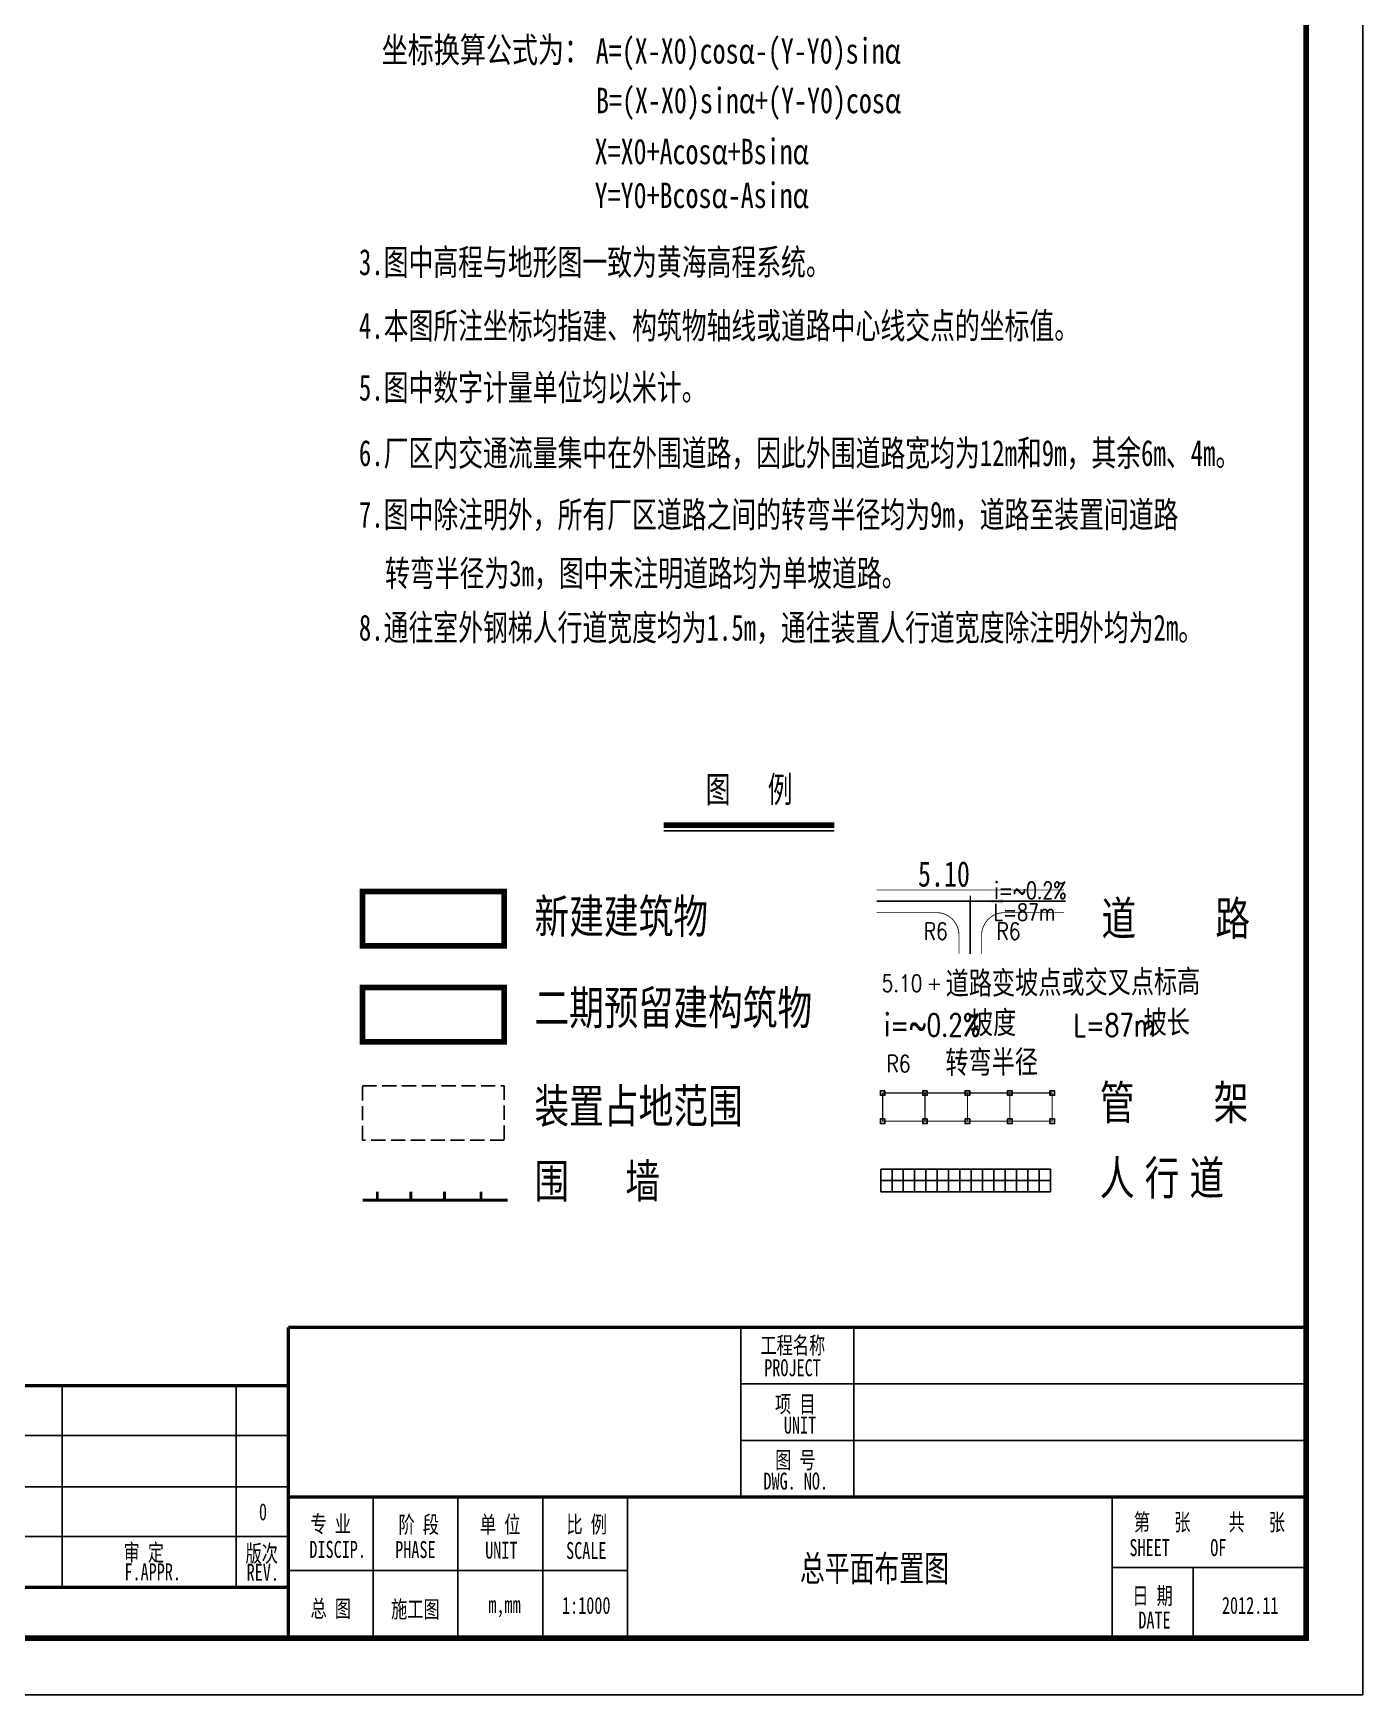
# Model space of a CAD drawing. Extents: x -170 to 1091, y -90 to 504.
# Drawn here: x 855.8 to 1090.9, y -89.9 to 204 of the extents above; entities that cross this region are included whole.
import ezdxf
from ezdxf.enums import TextEntityAlignment as Align

# ---------------------------------------------------------------- set-up
doc = ezdxf.new("R2010")
doc.units = 0
doc.header["$LTSCALE"] = 1000
for name, pattern in [('CENTER2', [28.575, 19.05, -3.175, 3.175, -3.175]), ('DASH', [0.35, 0.25, -0.1]), ('DASHDOT', [25.4, 12.7, -6.35, 0, -6.35]), ('DOTE', [2.42, 2, -0.2, 0.02, -0.2])]:
    doc.linetypes.add(name, pattern=pattern)
doc.layers.get('0').update_dxf_attribs({"linetype": 'CONTINUOUS'})
for name, color, linetype in [('COORD_BZ', 3, 'CONTINUOUS'), ('GROUND', 2, 'CONTINUOUS'), ('PUB_DIM', 3, 'CONTINUOUS'), ('PUB_TEXT', 7, 'CONTINUOUS'), ('PUB_TITLE', 4, 'CONTINUOUS'), ('定位中心线', 3, 'CENTER2')]:
    doc.layers.add(name, color=color, linetype=linetype)
doc.styles.add('-宋体', font='')
doc.styles.add('DIM_FONT', font='SIMPLEX', dxfattribs={"width": 0.7, "bigfont": 'GBCBIG'})
doc.styles.add('RAYMOND', font='txta.shx', dxfattribs={"width": 0.7, "bigfont": 'hztxt.shx'})
doc.styles.get("Standard").update_dxf_attribs({"font": '', "width": 0.75})
doc.styles.add('宋体', font='')
doc.styles.get('-宋体').set_extended_font_data('SimSun')
doc.styles.get('STANDARD').set_extended_font_data('SimSun')
doc.styles.get('宋体').set_extended_font_data('SimSun')

# ---------------------------------------------------------------- blocks, each defined once
blk = doc.blocks.new('_ARROW')
blk.add_solid([(0, 0), (-1, 0.1), (-1, -0.1)])

msp = doc.modelspace()

# ---------------------------------------------------------------- linework, layer by layer
at = {"linetype": 'Continuous'}
for p, q in [((1005.6777, 3.01931), (1035.6777, 3.01931)), ((1005.6777, -0.98069), (1005.6777, 3.01931)), ((1007.6777, -0.98069), (1007.6777, 3.01931)), ((1009.6777, -0.98069), (1009.6777, 3.01931)), ((1011.6777, -0.98069), (1011.6777, 3.01931)), ((1013.6777, -0.98069), (1013.6777, 3.01931)), ((1015.6777, -0.98069), (1015.6777, 3.01931)), ((1017.6777, -0.98069), (1017.6777, 3.01931)), ((1019.6777, -0.98069), (1019.6777, 3.01931)), ((1021.6777, -0.98069), (1021.6777, 3.01931)), ((1023.6777, -0.98069), (1023.6777, 3.01931)), ((1025.6777, -0.98069), (1025.6777, 3.01931)), ((1027.6777, -0.98069), (1027.6777, 3.01931)), ((1029.6777, -0.98069), (1029.6777, 3.01931)), ((1031.6777, -0.98069), (1031.6777, 3.01931)), ((1033.6777, -0.98069), (1033.6777, 3.01931)), ((1035.6777, -0.98069), (1035.6777, 3.01931)), ((1005.6777, 1.01931), (1035.6777, 1.01931)), ((1005.6777, -0.98069), (1035.6777, -0.98069))]:
    msp.add_line(p, q, dxfattribs=at)
for p, q in [((1080.92177, -24.93522), (1080.92177, -36.93522)), ((1080.92177, -24.93522), (1080.92177, -34.93522)), ((1080.92177, -34.93522), (980.92177, -34.93522)), ((1080.92177, -34.93522), (1080.92177, -44.93522)), ((1080.92177, -36.93522), (1080.92177, -48.93522)), ((900.92177, -44.09273), (690.92177, -44.09273)), ((1080.92177, -44.93522), (980.92177, -44.93522)), ((900.92177, -49.93522), (900.92177, -67.93522)), ((900.92177, -53.16809), (690.92177, -53.16809)), ((900.92177, -54.93522), (900.92177, -67.93522)), ((900.92177, -54.93522), (920.92177, -54.93522)), ((900.92177, -54.93522), (915.92177, -54.93522)), ((915.92177, -54.93522), (930.92177, -54.93522)), ((915.92177, -54.93522), (915.92177, -79.93522)), ((920.92177, -54.93522), (940.92177, -54.93522)), ((930.92177, -54.93522), (945.92177, -54.93522)), ((930.92177, -54.93522), (930.92177, -79.93522)), ((940.92177, -54.93522), (960.92177, -54.93522)), ((945.92177, -54.93522), (960.92177, -54.93522)), ((945.92177, -54.93522), (945.92177, -79.93522)), ((960.92177, -54.93522), (980.92177, -54.93522)), ((960.92177, -54.93522), (960.92177, -79.93522)), ((1046.59038, -54.93522), (1046.59038, -79.93522)), ((1080.94121, -54.93522), (1080.92177, -67.43522)), ((900.92177, -61.93522), (690.92177, -62.01801)), ((1080.92177, -67.43522), (1046.59038, -67.43522)), ((1080.92177, -67.43522), (1060.92177, -67.43522)), ((1060.92177, -67.43522), (1060.92177, -79.93522)), ((900.92177, -67.93522), (960.92177, -67.93522))]:
    msp.add_line(p, q)
at = {"linetype": 'DASH', "ltscale": 0.015, "const_width": 1, "flags": 128}
msp.add_lwpolyline([(939.10331, 25.57849), (914.02919, 25.57849), (914.02919, 35.17895), (939.10331, 35.17895)], close=True, dxfattribs=at)
for points, const_width in [([(1006.01558, 11.51476), (1006.01558, 16.51476)], 0.2), ([(1006.01558, 16.51476), (1036.01558, 16.51476)], 0.2), ([(1013.51558, 11.51476), (1013.51558, 16.51476)], 0.2), ([(1013.51558, 16.51476), (1013.51558, 11.51476)], 0.2), ([(1021.01558, 16.51476), (1021.01558, 11.51476)], 0.2), ([(1021.01558, 11.51476), (1021.01558, 16.51476)], 0.2), ([(1028.51558, 11.51476), (1028.51558, 16.51476)], 0.2), ([(1028.51558, 16.51476), (1028.51558, 11.51476)], 0.2), ([(1036.01558, 16.51476), (1036.01558, 11.51476)], 0.2), ([(1036.01558, 11.51476), (1006.01558, 11.51476)], 0.2), ([(690.92177, -35.27667), (900.92177, -35.27667)], 0.6), ([(900.92177, -70.93522), (690.92177, -71.01801)], 0.6), ([(900.92177, -79.93522), (690.92177, -79.93522)], 0.6), ([(900.92177, -79.93522), (1080.92177, -79.93522)], 0.6)]:
    msp.add_lwpolyline(points, dxfattribs=dict(const_width=const_width))
at = {"linetype": 'Continuous', "const_width": 0.5, "flags": 128}
for points in [[(914.07406, -2.43924), (939.72555, -2.43924)], [(916.67761, -2.43924), (916.67761, -0.94297)], [(922.59067, -2.43924), (922.59067, -0.94297)], [(928.55142, -2.43924), (928.55142, -0.94297)], [(934.98902, -2.43924), (934.98902, -0.94297)]]:
    msp.add_lwpolyline(points, dxfattribs=at)
at = {"color": 7, "const_width": 0.6}
for points in [[(900.92177, -79.93522), (900.92177, -24.93522)], [(900.92177, -24.93522), (1080.92177, -24.93522)], [(1080.92177, -24.93522), (1080.92177, -79.93522)], [(900.92177, -54.93522), (1080.94121, -54.93522)]]:
    msp.add_lwpolyline(points, dxfattribs=at)
at = {"color": 7}
for points in [[(980.92177, -54.93522), (980.92177, -24.93522)], [(1000.91925, -54.93522), (1000.91925, -25.25242)], [(860.92177, -70.93522), (860.92177, -35.27667)], [(860.92177, -70.93522), (860.92177, -35.27667)], [(891.68553, -70.9387), (891.68553, -35.27667)]]:
    msp.add_lwpolyline(points, dxfattribs=at)
at = {"layer": 'GROUND', "color": 1, "linetype": 'DOTE', "ltscale": 10}
for p, q in [((1004.97153, 50.41706), (1038.08156, 50.41706)), ((1021.52655, 50.41706), (1021.52655, 41.1285))]:
    msp.add_line(p, q, dxfattribs=at)
at = {"layer": 'GROUND', "const_width": 0.15}
for points in [[(1004.97153, 52.41706), (1038.08156, 52.41706)], [(1004.97153, 48.41706), (1015.52655, 48.41706)], [(1027.52655, 48.41706), (1038.08156, 48.41706)], [(1019.52655, 44.41706), (1019.52655, 41.1285)], [(1023.52655, 44.41706), (1023.52655, 41.1285)]]:
    msp.add_lwpolyline(points, dxfattribs=at)
for points in [[(1019.52655, 44.41706, 0.414213562), (1015.52655, 48.41706)], [(1027.52655, 48.41706, 0.414213562), (1023.52655, 44.41706)]]:
    msp.add_lwpolyline(points, format="xyb", dxfattribs=at)
at = {"layer": 'PUB_DIM', "const_width": 0.25}
for points in [[(1020.52655, 50.41706), (1022.52655, 50.41706)], [(1021.52655, 49.41706), (1021.52655, 51.41706)], [(1014.14788, 35.74166), (1016.14788, 35.74166)], [(1015.14788, 34.74166), (1015.14788, 36.74166)]]:
    msp.add_lwpolyline(points, dxfattribs=at)
at = {"layer": 'PUB_DIM'}
msp.add_lwpolyline([(1023.3227, 50.41706), (1038.36711, 50.41706)], dxfattribs=at)
at = {"layer": 'PUB_TEXT'}
msp.add_line((967.31296, 62.895), (997.47871, 62.895), dxfattribs=at)
at = {"layer": 'PUB_TEXT', "linetype": 'DASH', "ltscale": 0.01}
for p, q in [((914.02919, 8.18453), (914.02919, 17.78499)), ((914.02919, 17.78499), (939.10331, 17.78499)), ((939.10331, 17.78499), (939.10331, 8.18453)), ((939.10331, 8.18453), (914.02919, 8.18453))]:
    msp.add_line(p, q, dxfattribs=at)
at = {"layer": 'PUB_TEXT', "const_width": 1}
msp.add_lwpolyline([(967.31296, 63.895), (997.47871, 63.895)], dxfattribs=at)
msp.add_lwpolyline([(939.10331, 42.52784), (914.02919, 42.52784), (914.02919, 52.12829), (939.10331, 52.12829)], close=True, dxfattribs=at)
at = {"layer": 'PUB_TITLE', "linetype": 'Continuous'}
msp.add_lwpolyline([(-170.07823, -89.93522), (1090.92177, -89.93522), (1090.92177, 504.06478), (-170.07823, 504.06478)], close=True, dxfattribs=at)
at = {"layer": 'PUB_TITLE', "linetype": 'Continuous', "const_width": 1}
msp.add_lwpolyline([(-145.07823, -79.93522), (1080.92177, -79.93522), (1080.92177, 494.06478), (-145.07823, 494.06478)], close=True, dxfattribs=at)
at = {"layer": '定位中心线', "linetype": 'ByBlock'}
for points in [[(1006.41558, 16.91476), (1005.61558, 16.91476), (1005.61558, 16.11476), (1006.41558, 16.11476)], [(1013.91558, 16.91476), (1013.11558, 16.91476), (1013.11558, 16.11476), (1013.91558, 16.11476)], [(1021.41558, 16.91476), (1020.61558, 16.91476), (1020.61558, 16.11476), (1021.41558, 16.11476)], [(1028.91558, 16.91476), (1028.11558, 16.91476), (1028.11558, 16.11476), (1028.91558, 16.11476)], [(1036.41558, 16.91476), (1035.61558, 16.91476), (1035.61558, 16.11476), (1036.41558, 16.11476)], [(1006.41558, 11.91476), (1005.61558, 11.91476), (1005.61558, 11.11476), (1006.41558, 11.11476)], [(1013.91558, 11.91476), (1013.11558, 11.91476), (1013.11558, 11.11476), (1013.91558, 11.11476)], [(1021.41558, 11.91476), (1020.61558, 11.91476), (1020.61558, 11.11476), (1021.41558, 11.11476)], [(1028.91558, 11.91476), (1028.11558, 11.91476), (1028.11558, 11.11476), (1028.91558, 11.11476)], [(1036.41558, 11.91476), (1035.61558, 11.91476), (1035.61558, 11.11476), (1036.41558, 11.11476)]]:
    msp.add_lwpolyline(points, close=True, dxfattribs=at)

# ---------------------------------------------------------------- block references
at = {"layer": 'PUB_DIM', "xscale": 4, "yscale": 4, "zscale": 4, "rotation": 180}
msp.add_blockref('_ARROW', (1023.3227, 50.41706), dxfattribs=at)

# ---------------------------------------------------------------- texts
at = {"layer": 'COORD_BZ', "color": 7, "style": '-宋体', "width": 0.75}
for s, p in [('道路变坡点或交叉点标高', (1017.18168, 33.91565)), ('坡度', (1021.46738, 26.947)), ('坡长', (1052.18609, 27.0316)), ('转弯半径', (1017.13744, 19.93079))]:
    msp.add_text(s, height=4, rotation=0.4921964, dxfattribs=at).set_placement(p)
at = {"layer": 'PUB_DIM', "color": 2, "style": 'DIM_FONT', "width": 0.8}
for s, p in [('R6', (1017.52269, 43.62838)), ('R6', (1030.38507, 43.62838)), ('5.10', (1013.05313, 34.4228)), ('R6', (1010.94444, 20.18297))]:
    msp.add_text(s, height=3, dxfattribs=at).set_placement(p, align=Align.RIGHT)
at = {"layer": 'PUB_TEXT', "color": 0, "linetype": 'DASHDOT', "extrusion": (0, 0, -1), "style": '-宋体', "text_generation_flag": 2, "width": 0.75}
for s, p in [('  坐标换算公式为：', (-912.86391, 198.78194)), ('A=(X-X0)cosα-(Y-Y0)sinα', (-955.29291, 198.59591)), ('B=(X-X0)sinα+(Y-Y0)cosα', (-955.33925, 189.82799)), (' X=X0+Acosα+Bsinα', (-952.79974, 180.80402)), (' Y=Y0+Bcosα-Asinα', (-952.79974, 173.04906))]:
    msp.add_text(s, height=4.5, dxfattribs=at).set_placement(p)
at = {"layer": 'PUB_TEXT', "style": '宋体', "width": 0.7}
for s, p in [('3.图中高程与地形图一致为黄海高程系统。', (913.40778, 163.49125)), ('4.本图所注坐标均指建、构筑物轴线或道路中心线交点的坐标值。', (913.40778, 152.23505)), ('5.图中数字计量单位均以米计。', (913.40778, 141.29976)), ('6.厂区内交通流量集中在外围道路，因此外围道路宽均为12m和9m，其余6m、4m。', (913.40778, 129.71729)), ('7.图中除注明外，所有厂区道路之间的转弯半径均为9m，道路至装置间道路 ', (913.40778, 118.82809)), ('转弯半径为3m，图中未注明道路均为单坡道路。', (918.02879, 108.44079)), ('8.通往室外钢梯人行道宽度均为1.5m，通往装置人行道宽度除注明外均为2m。', (913.40778, 98.83515))]:
    msp.add_text(s, height=4.6, dxfattribs=at).set_placement(p, align=Align.MIDDLE_LEFT)
for s, p in [('图   例', (982.41505, 67.92048)), ('总平面布置图', (1004.57355, -69.87173))]:
    msp.add_text(s, height=4.6, dxfattribs=at).set_placement(p, align=Align.CENTER)
at = {"layer": 'PUB_TEXT', "linetype": 'Continuous', "width": 0.75}
msp.add_text('5.10', height=4.5, dxfattribs=at).set_placement((1012.27119, 53.01455))
at = {"layer": 'PUB_TEXT'}
for s, height, style, width, p in [('i=~0.2%%%', 3, 'RAYMOND', 0.75, (1025.78111, 50.83701)), ('L=87m', 3, 'RAYMOND', 0.75, (1025.66004, 46.99473)), ('i=~0.2%%%', 4, 'RAYMOND', 0.75, (1006.32764, 26.53619)), ('L=87m', 4, 'RAYMOND', 0.75, (1039.76979, 26.5311)), ('工程名称', 3, '宋体', 0.7, (984.41209, -29.61735)), ('PROJECT', 3, '宋体', 0.7, (985.08044, -33.58728)), ('项 目', 3, '宋体', 0.7, (986.99285, -39.99892)), ('UNIT', 3, '宋体', 0.7, (988.54986, -43.73434)), ('图 号', 3, '宋体', 0.7, (987.01533, -49.92232)), ('DWG. NO.', 3, '宋体', 0.7, (984.94065, -53.62943)), ('0', 3, '宋体', 0.7, (895.72919, -59.06824)), ('专 业', 3, '宋体', 0.7, (904.85727, -61.22041)), ('阶 段', 3, '宋体', 0.7, (920.41679, -61.32558)), ('单 位', 3, '宋体', 0.7, (934.81116, -61.32067)), ('比 例', 3, '宋体', 0.7, (950.11216, -61.29373)), ('第   张', 3, '宋体', 0.7, (1050.44425, -60.90419)), ('共   张', 3, '宋体', 0.7, (1067.16713, -60.90229)), ('审 定', 3, '宋体', 0.7, (871.80123, -66.27715)), ('版次', 3, '宋体', 0.7, (893.36245, -66.44475)), ('DISCIP.', 3, '宋体', 0.7, (904.65573, -65.72027)), ('PHASE', 3, '宋体', 0.7, (919.82596, -65.7596)), ('UNIT', 3, '宋体', 0.7, (935.73357, -65.85132)), ('SCALE', 3, '宋体', 0.7, (950.04657, -65.91502)), ('SHEET     OF', 3, '宋体', 0.7, (1049.66681, -65.40145)), ('F.APPR.', 3, '宋体', 0.7, (871.94908, -69.68584)), ('REV.', 3, '宋体', 0.7, (893.55885, -69.77119)), ('总 图 ', 3, '宋体', 0.7, (904.85727, -76.18872)), ('施工图', 3, '宋体', 0.7, (919.10198, -76.29388)), ('m,mm', 3, '宋体', 0.7, (936.29131, -75.45922)), ('1:1000', 3, '宋体', 0.7, (949.33093, -75.62419)), ('日 期', 3, '宋体', 0.7, (1050.17378, -73.93548)), ('2012.11', 3, '宋体', 0.7, (1066.01534, -75.62419)), ('DATE', 3, '宋体', 0.7, (1051.23816, -78.22005))]:
    msp.add_text(s, height=height, dxfattribs=dict(at, style=style, width=width)).set_placement(p)
at = {"layer": 'PUB_TEXT', "width": 0.75}
for s, p in [('新建建筑物', (944.45288, 44.76161)), ('道', (1044.70852, 44.4016)), ('路', (1064.85138, 44.4016)), ('二期预留建构筑物', (944.45288, 28.59775)), ('装置占地范围', (944.45288, 11.20379)), ('管', (1044.41799, 11.83438)), ('架', (1064.56085, 11.83438)), ('围', (944.45288, -2.04854)), ('墙', (960.52431, -2.04854)), ('人', (1044.41799, -1.5111)), ('行', (1052.34656, -1.5111)), ('道', (1060.27513, -1.5111))]:
    msp.add_text(s, height=6, dxfattribs=at).set_placement(p)

doc.saveas('drawing.dxf')
